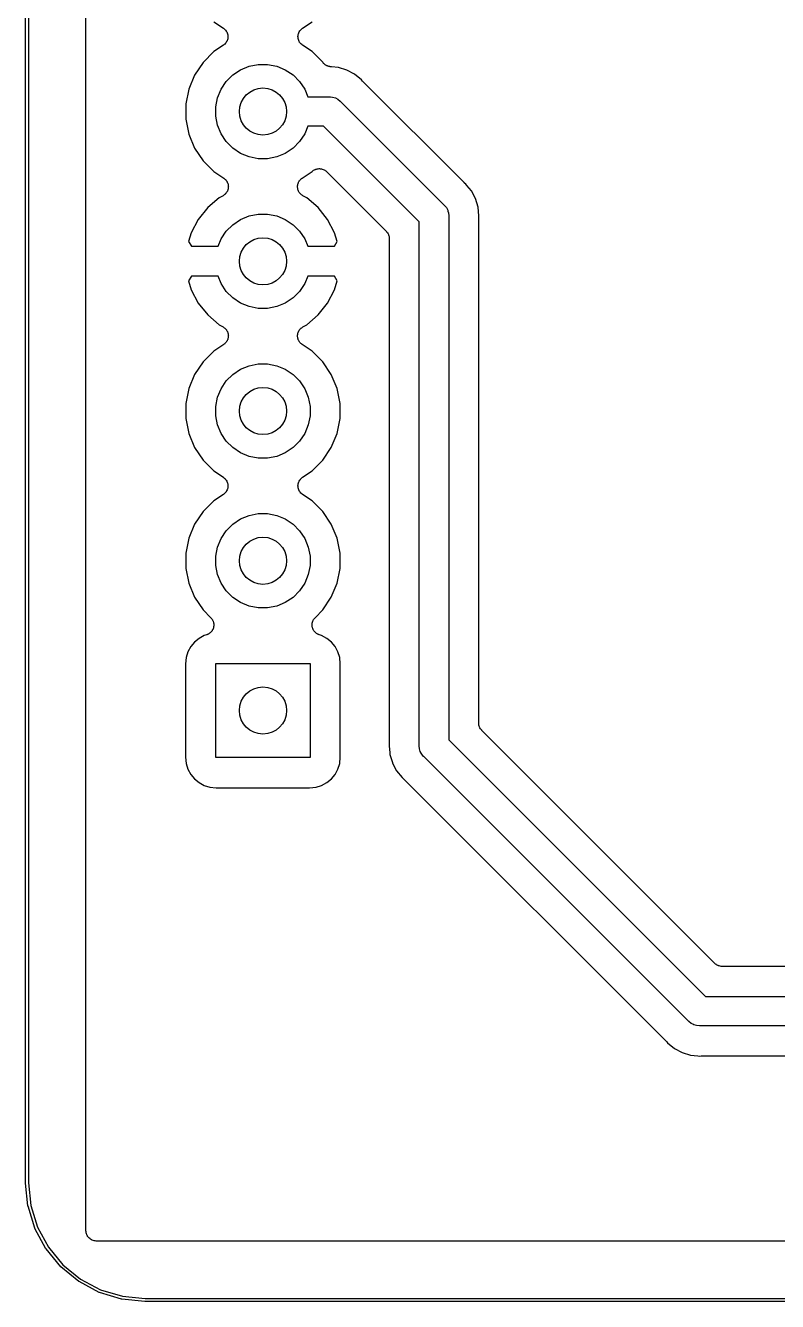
# Model space of a CAD drawing. Extents: x 93 to 144, y -123 to -68.
# Drawn here: x 92.97 to 105.72, y -123.03 to -101.38 of the extents above; entities that cross this region are included whole.
import ezdxf

# ---------------------------------------------------------------- set-up
doc = ezdxf.new("R2010")
doc.units = 0
doc.layers.add('BLACK', color=7, linetype='CONTINUOUS')

msp = doc.modelspace()

# ---------------------------------------------------------------- linework, layer by layer
at = {"layer": 'BLACK', "linetype": 'CONTINUOUS'}
for p, q in [((94, -121.825), (94, -69.175)), ((92.975, -121.001), (92.975, -69.9988)), ((93.025, -70.0012), (93.025, -121)), ((96.1662, -101.316), (96.3286, -101.424)), ((96.3286, -101.424), (96.3298, -101.425)), ((96.3298, -101.425), (96.3298, -101.425)), ((96.3298, -101.425), (96.3299, -101.425)), ((96.3299, -101.425), (96.3306, -101.426)), ((96.3306, -101.426), (96.3434, -101.437)), ((96.3434, -101.437), (96.3561, -101.447)), ((96.3561, -101.447), (96.3564, -101.448)), ((96.3564, -101.448), (96.3567, -101.448)), ((96.3567, -101.448), (96.3672, -101.461)), ((96.3672, -101.461), (96.3775, -101.474)), ((96.3775, -101.474), (96.3778, -101.474)), ((96.3778, -101.474), (96.378, -101.475)), ((96.378, -101.475), (96.3857, -101.489)), ((96.3857, -101.489), (96.3934, -101.504)), ((96.3934, -101.504), (96.3936, -101.504)), ((96.3936, -101.504), (96.3938, -101.505)), ((96.3938, -101.505), (96.3985, -101.521)), ((97.6023, -101.519), (97.6071, -101.503)), ((97.6071, -101.503), (97.6074, -101.502)), ((97.6074, -101.502), (97.6075, -101.502)), ((97.6075, -101.502), (97.6154, -101.487)), ((97.6154, -101.487), (97.6233, -101.473)), ((97.6233, -101.473), (97.6236, -101.472)), ((97.6236, -101.472), (97.6238, -101.472)), ((97.6238, -101.472), (97.6345, -101.459)), ((97.6345, -101.459), (97.645, -101.446)), ((97.645, -101.446), (97.6454, -101.446)), ((97.6454, -101.446), (97.6457, -101.446)), ((97.6457, -101.446), (97.6587, -101.435)), ((97.6587, -101.435), (97.6714, -101.424)), ((97.6714, -101.424), (97.8338, -101.316)), ((96.3286, -101.716), (96.1662, -101.824)), ((96.3415, -101.705), (96.3286, -101.716)), ((96.3543, -101.694), (96.3415, -101.705)), ((96.3546, -101.694), (96.3543, -101.694)), ((96.355, -101.694), (96.3546, -101.694)), ((96.3656, -101.681), (96.355, -101.694)), ((96.3762, -101.668), (96.3656, -101.681)), ((96.3764, -101.668), (96.3762, -101.668)), ((96.3767, -101.667), (96.3764, -101.668)), ((96.3846, -101.653), (96.3767, -101.667)), ((96.3925, -101.638), (96.3846, -101.653)), ((96.3926, -101.638), (96.3925, -101.638)), ((96.3929, -101.637), (96.3926, -101.638)), ((96.3978, -101.621), (96.3929, -101.637)), ((96.4027, -101.606), (96.3978, -101.621)), ((96.3985, -101.521), (96.4032, -101.537)), ((96.4029, -101.605), (96.4027, -101.605)), ((96.4027, -101.605), (96.4027, -101.606)), ((96.4046, -101.588), (96.4029, -101.605)), ((96.4032, -101.537), (96.4032, -101.537)), ((96.4032, -101.537), (96.4033, -101.538)), ((96.4033, -101.538), (96.4048, -101.554)), ((96.4064, -101.572), (96.4046, -101.588)), ((96.4048, -101.554), (96.4064, -101.571)), ((96.4064, -101.571), (96.4063, -101.571)), ((96.4063, -101.571), (96.4064, -101.572)), ((97.5936, -101.568), (97.5954, -101.552)), ((97.5937, -101.569), (97.5936, -101.568)), ((97.5952, -101.586), (97.5936, -101.569)), ((97.5936, -101.569), (97.5937, -101.569)), ((97.5967, -101.602), (97.5952, -101.586)), ((97.5954, -101.552), (97.5971, -101.535)), ((97.5968, -101.603), (97.5967, -101.602)), ((97.6016, -101.619), (97.5968, -101.603)), ((97.5968, -101.603), (97.5968, -101.603)), ((97.5971, -101.535), (97.5973, -101.535)), ((97.5973, -101.534), (97.6023, -101.519)), ((97.5973, -101.535), (97.5973, -101.534)), ((97.6062, -101.635), (97.6016, -101.619)), ((97.6064, -101.636), (97.6062, -101.635)), ((97.6066, -101.636), (97.6064, -101.636)), ((97.6143, -101.651), (97.6066, -101.636)), ((97.622, -101.665), (97.6143, -101.651)), ((97.6222, -101.666), (97.622, -101.665)), ((97.6225, -101.666), (97.6222, -101.666)), ((97.6329, -101.679), (97.6225, -101.666)), ((97.6433, -101.692), (97.6329, -101.679)), ((97.6436, -101.692), (97.6433, -101.692)), ((97.6439, -101.693), (97.6436, -101.692)), ((97.6567, -101.703), (97.6439, -101.693)), ((97.6694, -101.714), (97.6567, -101.703)), ((97.6701, -101.715), (97.6694, -101.714)), ((97.6702, -101.715), (97.6701, -101.715)), ((97.6701, -101.715), (97.6701, -101.715)), ((97.6714, -101.716), (97.6702, -101.715)), ((97.8338, -101.824), (97.6714, -101.716)), ((96.1662, -101.824), (95.984, -102.006)), ((98.0187, -102.009), (97.8338, -101.824)), ((95.984, -102.006), (95.8409, -102.22)), ((96.49, -102.219), (96.6211, -102.131)), ((96.6211, -102.131), (96.7666, -102.071)), ((96.7666, -102.071), (96.9212, -102.04)), ((96.9212, -102.04), (97.0788, -102.04)), ((97.0788, -102.04), (97.2334, -102.071)), ((97.2334, -102.071), (97.3789, -102.131)), ((97.3789, -102.131), (97.51, -102.219)), ((98.0225, -102.015), (98.0187, -102.009)), ((98.0291, -102.022), (98.0225, -102.015)), ((98.0351, -102.029), (98.0291, -102.022)), ((98.0411, -102.034), (98.0351, -102.029)), ((98.0464, -102.039), (98.0411, -102.034)), ((98.0542, -102.045), (98.0464, -102.039)), ((98.0615, -102.051), (98.0542, -102.045)), ((98.0683, -102.054), (98.0615, -102.051)), ((98.0746, -102.059), (98.0683, -102.054)), ((98.0833, -102.062), (98.0746, -102.059)), ((98.0916, -102.067), (98.0833, -102.062)), ((98.0989, -102.069), (98.0916, -102.067)), ((98.106, -102.072), (98.0989, -102.069)), ((98.1152, -102.074), (98.106, -102.072)), ((98.1242, -102.077), (98.1152, -102.074)), ((98.1319, -102.078), (98.1242, -102.077)), ((98.1394, -102.079), (98.1319, -102.078)), ((98.1418, -102.079), (98.1394, -102.079)), ((98.16, -102.081), (98.1418, -102.079)), ((98.1601, -102.081), (98.16, -102.081)), ((98.28, -102.093), (98.1601, -102.081)), ((98.4228, -102.136), (98.28, -102.093)), ((98.5545, -102.207), (98.4228, -102.136)), ((95.8409, -102.22), (95.7423, -102.458)), ((96.291, -102.461), (96.3786, -102.33)), ((96.3786, -102.33), (96.49, -102.219)), ((97.51, -102.219), (97.6214, -102.33)), ((97.6214, -102.33), (97.709, -102.461)), ((98.67, -102.301), (98.5545, -102.207)), ((98.6882, -102.324), (98.67, -102.301)), ((98.6935, -102.329), (98.6882, -102.324)), ((98.6981, -102.335), (98.6935, -102.329)), ((98.6998, -102.336), (98.6981, -102.335)), ((100.404, -104.04), (98.6998, -102.336)), ((95.7423, -102.458), (95.692, -102.711)), ((96.2307, -102.607), (96.291, -102.461)), ((97.709, -102.461), (97.7624, -102.59)), ((97.7624, -102.59), (98.1191, -102.59)), ((98.1191, -102.59), (98.1314, -102.589)), ((98.1314, -102.589), (98.1436, -102.59)), ((98.1436, -102.59), (98.1804, -102.594)), ((98.1804, -102.594), (98.2275, -102.608)), ((95.692, -102.711), (95.692, -102.969)), ((96.2, -102.761), (96.2307, -102.607)), ((96.2, -102.919), (96.2, -102.761)), ((98.2275, -102.608), (98.2709, -102.631)), ((98.2709, -102.631), (98.309, -102.662)), ((98.309, -102.662), (98.3168, -102.672)), ((98.3168, -102.672), (100.068, -104.423)), ((95.692, -102.969), (95.7423, -103.222)), ((96.2307, -103.073), (96.2, -102.919)), ((95.7423, -103.222), (95.8409, -103.46)), ((96.291, -103.219), (96.2307, -103.073)), ((96.3786, -103.35), (96.291, -103.219)), ((97.709, -103.219), (97.6214, -103.35)), ((97.7624, -103.09), (97.709, -103.219)), ((98.0278, -103.09), (97.7624, -103.09)), ((99.65, -104.712), (98.0278, -103.09)), ((95.8409, -103.46), (95.984, -103.674)), ((96.49, -103.461), (96.3786, -103.35)), ((97.6214, -103.35), (97.51, -103.461)), ((95.984, -103.674), (96.1662, -103.856)), ((96.6211, -103.549), (96.49, -103.461)), ((96.7666, -103.609), (96.6211, -103.549)), ((96.9212, -103.64), (96.7666, -103.609)), ((97.0788, -103.64), (96.9212, -103.64)), ((97.2334, -103.609), (97.0788, -103.64)), ((97.3789, -103.549), (97.2334, -103.609)), ((97.51, -103.461), (97.3789, -103.549)), ((96.1662, -103.856), (96.3356, -103.969)), ((97.6644, -103.969), (97.8359, -103.855)), ((97.8359, -103.855), (97.8454, -103.847)), ((97.8454, -103.847), (97.8583, -103.837)), ((97.8583, -103.837), (97.8588, -103.836)), ((97.8588, -103.836), (97.8593, -103.836)), ((97.8593, -103.836), (97.874, -103.828)), ((97.874, -103.828), (97.8885, -103.821)), ((97.8885, -103.821), (97.8891, -103.82)), ((97.8891, -103.82), (97.8896, -103.82)), ((97.8896, -103.82), (97.9055, -103.816)), ((97.9055, -103.816), (97.9212, -103.811)), ((97.9212, -103.811), (97.9218, -103.811)), ((97.9218, -103.811), (97.9224, -103.811)), ((97.9224, -103.811), (97.9388, -103.809)), ((97.9388, -103.809), (97.9552, -103.808)), ((97.9552, -103.808), (97.9558, -103.808)), ((97.9558, -103.808), (97.9564, -103.808)), ((97.9564, -103.808), (97.9727, -103.809)), ((97.9727, -103.809), (97.9892, -103.811)), ((97.9892, -103.811), (97.9898, -103.811)), ((97.9898, -103.811), (97.9904, -103.811)), ((97.9904, -103.811), (98.006, -103.816)), ((98.006, -103.816), (98.0218, -103.821)), ((98.0218, -103.821), (98.0224, -103.821)), ((98.0224, -103.821), (98.023, -103.822)), ((98.023, -103.822), (98.0374, -103.829)), ((98.0374, -103.829), (98.0519, -103.837)), ((98.0519, -103.837), (98.0524, -103.838)), ((98.0524, -103.838), (98.053, -103.838)), ((98.053, -103.838), (98.0656, -103.848)), ((98.0656, -103.848), (98.0783, -103.859)), ((98.0783, -103.859), (99.0907, -104.871)), ((96.3356, -103.969), (96.3376, -103.971)), ((96.3376, -103.971), (96.3429, -103.975)), ((96.3429, -103.975), (96.3487, -103.979)), ((96.3487, -103.979), (96.3559, -103.986)), ((96.3559, -103.986), (96.3637, -103.993)), ((96.3637, -103.993), (96.368, -103.998)), ((96.368, -103.998), (96.3729, -104.003)), ((96.3729, -104.003), (96.3787, -104.011)), ((96.3787, -104.011), (96.385, -104.019)), ((96.385, -104.019), (96.3882, -104.025)), ((96.3882, -104.025), (96.3921, -104.031)), ((96.3921, -104.031), (96.3961, -104.041)), ((96.3961, -104.041), (96.4008, -104.05)), ((96.4008, -104.05), (96.4027, -104.056)), ((96.4027, -104.056), (96.4054, -104.063)), ((96.4054, -104.063), (96.4075, -104.073)), ((96.4075, -104.073), (96.4103, -104.082)), ((96.4103, -104.082), (96.411, -104.089)), ((96.411, -104.089), (96.4124, -104.096)), ((96.4124, -104.096), (96.4125, -104.106)), ((96.4125, -104.106), (96.4133, -104.116)), ((97.5866, -104.114), (97.5877, -104.104)), ((97.5877, -104.104), (97.5879, -104.094)), ((97.5879, -104.094), (97.5894, -104.087)), ((97.5894, -104.087), (97.5901, -104.08)), ((97.5901, -104.08), (97.5931, -104.07)), ((97.5931, -104.07), (97.5953, -104.06)), ((97.5953, -104.06), (97.5981, -104.054)), ((97.5981, -104.054), (97.6001, -104.047)), ((97.6001, -104.047), (97.605, -104.038)), ((97.605, -104.038), (97.6091, -104.029)), ((97.6091, -104.029), (97.613, -104.023)), ((97.613, -104.023), (97.6163, -104.017)), ((97.6163, -104.017), (97.6228, -104.009)), ((97.6228, -104.009), (97.6286, -104.001)), ((97.6286, -104.001), (97.6336, -103.996)), ((97.6336, -103.996), (97.638, -103.991)), ((97.638, -103.991), (97.6459, -103.984)), ((97.6459, -103.984), (97.6532, -103.977)), ((97.6532, -103.977), (97.6591, -103.974)), ((97.6591, -103.974), (97.6644, -103.969)), ((100.409, -104.045), (100.404, -104.04)), ((100.414, -104.05), (100.409, -104.045)), ((100.416, -104.052), (100.414, -104.05)), ((100.439, -104.07), (100.416, -104.052)), ((100.457, -104.092), (100.439, -104.07)), ((100.533, -104.185), (100.457, -104.092)), ((100.457, -104.092), (100.457, -104.092)), ((96.2586, -104.303), (96.0628, -104.469)), ((96.323, -104.268), (96.2586, -104.303)), ((96.3287, -104.264), (96.323, -104.268)), ((96.3348, -104.261), (96.3287, -104.264)), ((96.3427, -104.254), (96.3348, -104.261)), ((96.3511, -104.248), (96.3427, -104.254)), ((96.356, -104.244), (96.3511, -104.248)), ((96.3613, -104.239), (96.356, -104.244)), ((96.3679, -104.231), (96.3613, -104.239)), ((96.375, -104.224), (96.3679, -104.231)), ((96.3788, -104.218), (96.375, -104.224)), ((96.3832, -104.213), (96.3788, -104.218)), ((96.3881, -104.204), (96.3832, -104.213)), ((96.3936, -104.195), (96.3881, -104.204)), ((96.3962, -104.189), (96.3936, -104.195)), ((96.3995, -104.183), (96.3962, -104.189)), ((96.4025, -104.173), (96.3995, -104.183)), ((96.4063, -104.164), (96.4025, -104.173)), ((96.4076, -104.157), (96.4063, -104.164)), ((96.4097, -104.15), (96.4076, -104.157)), ((96.4108, -104.14), (96.4097, -104.15)), ((96.4127, -104.13), (96.4108, -104.14)), ((96.4133, -104.116), (96.4126, -104.123)), ((96.4126, -104.123), (96.4127, -104.13)), ((97.5873, -104.121), (97.5866, -104.114)), ((97.5871, -104.128), (97.5873, -104.121)), ((97.5889, -104.138), (97.5871, -104.128)), ((97.5898, -104.148), (97.5889, -104.138)), ((97.5918, -104.155), (97.5898, -104.148)), ((97.593, -104.161), (97.5918, -104.155)), ((97.5967, -104.171), (97.593, -104.161)), ((97.5996, -104.181), (97.5967, -104.171)), ((97.6028, -104.187), (97.5996, -104.181)), ((97.6053, -104.193), (97.6028, -104.187)), ((97.6107, -104.202), (97.6053, -104.193)), ((97.6155, -104.211), (97.6107, -104.202)), ((97.6198, -104.216), (97.6155, -104.211)), ((97.6235, -104.222), (97.6198, -104.216)), ((97.6305, -104.23), (97.6235, -104.222)), ((97.6369, -104.237), (97.6305, -104.23)), ((97.6422, -104.242), (97.6369, -104.237)), ((97.647, -104.247), (97.6422, -104.242)), ((97.6553, -104.253), (97.647, -104.247)), ((97.6632, -104.259), (97.6553, -104.253)), ((97.6692, -104.263), (97.6632, -104.259)), ((97.6749, -104.267), (97.6692, -104.263)), ((97.677, -104.268), (97.6749, -104.267)), ((97.7414, -104.303), (97.677, -104.268)), ((97.9372, -104.469), (97.7414, -104.303)), ((100.604, -104.317), (100.533, -104.185)), ((100.647, -104.46), (100.604, -104.317)), ((96.0628, -104.469), (95.9031, -104.669)), ((98.0969, -104.669), (97.9372, -104.469)), ((100.068, -104.423), (100.078, -104.431)), ((100.078, -104.431), (100.109, -104.469)), ((100.109, -104.469), (100.132, -104.512)), ((100.132, -104.512), (100.137, -104.53)), ((100.137, -104.53), (100.146, -104.56)), ((100.662, -104.609), (100.647, -104.46)), ((95.9031, -104.669), (95.7849, -104.898)), ((96.3786, -104.87), (96.49, -104.759)), ((96.49, -104.759), (96.6211, -104.671)), ((96.6211, -104.671), (96.7666, -104.611)), ((96.7666, -104.611), (96.9212, -104.58)), ((96.9212, -104.58), (97.0788, -104.58)), ((97.0788, -104.58), (97.2334, -104.611)), ((97.2334, -104.611), (97.3789, -104.671)), ((97.3789, -104.671), (97.51, -104.759)), ((97.51, -104.759), (97.6214, -104.87)), ((98.2151, -104.898), (98.0969, -104.669)), ((99.65, -113.588), (99.65, -104.712)), ((100.146, -104.56), (100.151, -104.609)), ((100.151, -104.609), (100.15, -104.621)), ((100.15, -104.621), (100.15, -113.496)), ((100.658, -104.652), (100.659, -104.645)), ((100.658, -104.654), (100.658, -104.652)), ((100.658, -113.214), (100.658, -104.654)), ((100.659, -104.637), (100.662, -104.609)), ((100.659, -104.645), (100.659, -104.637)), ((95.7849, -104.898), (95.7399, -105.046)), ((96.291, -105.001), (96.3786, -104.87)), ((97.6214, -104.87), (97.709, -105.001)), ((98.2601, -105.046), (98.2151, -104.898)), ((99.0907, -104.871), (99.0912, -104.872)), ((99.0912, -104.872), (99.0912, -104.872)), ((99.0912, -104.872), (99.0912, -104.872)), ((99.0912, -104.872), (99.0925, -104.873)), ((99.0925, -104.873), (99.1025, -104.886)), ((99.1025, -104.886), (99.1128, -104.898)), ((99.1128, -104.898), (99.1132, -104.899)), ((99.1132, -104.899), (99.1138, -104.9)), ((99.1138, -104.9), (99.1212, -104.914)), ((99.1212, -104.914), (99.1288, -104.928)), ((99.1288, -104.928), (99.1291, -104.929)), ((99.1291, -104.929), (99.1295, -104.93)), ((99.1295, -104.93), (99.134, -104.946)), ((99.134, -104.946), (99.1387, -104.961)), ((99.1387, -104.961), (99.1388, -104.962)), ((99.1388, -104.962), (99.139, -104.963)), ((99.139, -104.963), (99.1404, -104.979)), ((95.7399, -105.046), (95.7885, -105.126)), ((95.7885, -105.126), (96.2393, -105.126)), ((96.2393, -105.126), (96.291, -105.001)), ((97.709, -105.001), (97.7607, -105.126)), ((97.7607, -105.126), (98.2115, -105.126)), ((98.2115, -105.126), (98.2601, -105.046)), ((99.1404, -104.979), (99.142, -104.995)), ((99.142, -104.995), (99.142, -113.554)), ((95.7885, -105.634), (95.7399, -105.714)), ((95.7399, -105.714), (95.7849, -105.862)), ((96.2393, -105.634), (95.7885, -105.634)), ((96.291, -105.759), (96.2393, -105.634)), ((96.3786, -105.89), (96.291, -105.759)), ((97.709, -105.759), (97.6214, -105.89)), ((97.7607, -105.634), (97.709, -105.759)), ((98.2115, -105.634), (97.7607, -105.634)), ((98.2601, -105.714), (98.2115, -105.634)), ((98.2151, -105.862), (98.2601, -105.714)), ((95.7849, -105.862), (95.9031, -106.091)), ((96.49, -106.001), (96.3786, -105.89)), ((96.6211, -106.089), (96.49, -106.001)), ((97.51, -106.001), (97.3789, -106.089)), ((97.6214, -105.89), (97.51, -106.001)), ((98.0969, -106.091), (98.2151, -105.862)), ((95.9031, -106.091), (96.0628, -106.291)), ((96.7666, -106.149), (96.6211, -106.089)), ((96.9212, -106.18), (96.7666, -106.149)), ((97.0788, -106.18), (96.9212, -106.18)), ((97.2334, -106.149), (97.0788, -106.18)), ((97.3789, -106.089), (97.2334, -106.149)), ((97.9372, -106.291), (98.0969, -106.091)), ((96.0628, -106.291), (96.2586, -106.457)), ((96.2586, -106.457), (96.323, -106.492)), ((97.677, -106.492), (97.7414, -106.457)), ((97.7414, -106.457), (97.9372, -106.291)), ((96.323, -106.492), (96.3251, -106.493)), ((96.3251, -106.493), (96.3308, -106.497)), ((96.3308, -106.497), (96.3368, -106.501)), ((96.3368, -106.501), (96.3447, -106.507)), ((96.3447, -106.507), (96.353, -106.513)), ((96.353, -106.513), (96.3578, -106.518)), ((96.3578, -106.518), (96.3631, -106.523)), ((96.3631, -106.523), (96.3695, -106.53)), ((96.3695, -106.53), (96.3765, -106.538)), ((96.3765, -106.538), (96.3802, -106.544)), ((96.3802, -106.544), (96.3845, -106.549)), ((96.3845, -106.549), (96.3893, -106.558)), ((96.3893, -106.558), (96.3947, -106.567)), ((96.3947, -106.567), (96.3972, -106.573)), ((96.3972, -106.573), (96.4004, -106.579)), ((96.4019, -106.706), (96.3999, -106.713)), ((96.4004, -106.579), (96.4033, -106.589)), ((96.4047, -106.7), (96.4019, -106.706)), ((96.4033, -106.589), (96.407, -106.599)), ((96.4069, -106.69), (96.4047, -106.7)), ((96.4099, -106.68), (96.4069, -106.69)), ((96.407, -106.599), (96.4082, -106.605)), ((96.4082, -106.605), (96.4102, -106.612)), ((96.4106, -106.673), (96.4099, -106.68)), ((96.4102, -106.612), (96.4111, -106.622)), ((96.4121, -106.666), (96.4106, -106.673)), ((96.4111, -106.622), (96.4129, -106.632)), ((96.4123, -106.656), (96.4121, -106.666)), ((96.4134, -106.646), (96.4123, -106.656)), ((96.4129, -106.632), (96.4127, -106.639)), ((96.4127, -106.639), (96.4134, -106.646)), ((97.5866, -106.644), (97.5874, -106.637)), ((97.5875, -106.654), (97.5866, -106.644)), ((97.5873, -106.63), (97.5892, -106.62)), ((97.5874, -106.637), (97.5873, -106.63)), ((97.5876, -106.664), (97.5875, -106.654)), ((97.589, -106.671), (97.5876, -106.664)), ((97.5897, -106.678), (97.589, -106.671)), ((97.5892, -106.62), (97.5903, -106.61)), ((97.5925, -106.687), (97.5897, -106.678)), ((97.5903, -106.61), (97.5924, -106.603)), ((97.5924, -106.603), (97.5937, -106.596)), ((97.5946, -106.697), (97.5925, -106.687)), ((97.5937, -106.596), (97.5975, -106.587)), ((97.5973, -106.704), (97.5946, -106.697)), ((97.5992, -106.71), (97.5973, -106.704)), ((97.5975, -106.587), (97.6005, -106.577)), ((97.6005, -106.577), (97.6038, -106.571)), ((97.6038, -106.571), (97.6064, -106.565)), ((97.6064, -106.565), (97.6119, -106.556)), ((97.6119, -106.556), (97.6168, -106.547)), ((97.6168, -106.547), (97.6212, -106.542)), ((97.6212, -106.542), (97.625, -106.536)), ((97.625, -106.536), (97.6321, -106.529)), ((97.6321, -106.529), (97.6387, -106.521)), ((97.6387, -106.521), (97.644, -106.516)), ((97.644, -106.516), (97.6489, -106.512)), ((97.6489, -106.512), (97.6573, -106.506)), ((97.6573, -106.506), (97.6652, -106.499)), ((97.6652, -106.499), (97.6713, -106.496)), ((97.6713, -106.496), (97.677, -106.492)), ((96.1662, -106.904), (95.984, -107.086)), ((96.3356, -106.791), (96.1662, -106.904)), ((96.3409, -106.786), (96.3356, -106.791)), ((96.3468, -106.783), (96.3409, -106.786)), ((96.3541, -106.776), (96.3468, -106.783)), ((96.362, -106.769), (96.3541, -106.776)), ((96.3664, -106.764), (96.362, -106.769)), ((96.3714, -106.759), (96.3664, -106.764)), ((96.3772, -106.751), (96.3714, -106.759)), ((96.3837, -106.743), (96.3772, -106.751)), ((96.387, -106.737), (96.3837, -106.743)), ((96.3909, -106.731), (96.387, -106.737)), ((96.395, -106.722), (96.3909, -106.731)), ((96.3999, -106.713), (96.395, -106.722)), ((97.6039, -106.72), (97.5992, -106.71)), ((97.6079, -106.729), (97.6039, -106.72)), ((97.6118, -106.735), (97.6079, -106.729)), ((97.615, -106.741), (97.6118, -106.735)), ((97.6213, -106.749), (97.615, -106.741)), ((97.6271, -106.757), (97.6213, -106.749)), ((97.632, -106.762), (97.6271, -106.757)), ((97.6363, -106.767), (97.632, -106.762)), ((97.6441, -106.774), (97.6363, -106.767)), ((97.6513, -106.781), (97.6441, -106.774)), ((97.6571, -106.785), (97.6513, -106.781)), ((97.6624, -106.789), (97.6571, -106.785)), ((97.6644, -106.791), (97.6624, -106.789)), ((97.8338, -106.904), (97.6644, -106.791)), ((98.016, -107.086), (97.8338, -106.904)), ((95.984, -107.086), (95.8409, -107.3)), ((96.7666, -107.151), (96.9212, -107.12)), ((96.9212, -107.12), (97.0788, -107.12)), ((97.0788, -107.12), (97.2334, -107.151)), ((98.1591, -107.3), (98.016, -107.086)), ((95.8409, -107.3), (95.7423, -107.538)), ((96.3786, -107.41), (96.49, -107.299)), ((96.49, -107.299), (96.6211, -107.211)), ((96.6211, -107.211), (96.7666, -107.151)), ((97.2334, -107.151), (97.3789, -107.211)), ((97.3789, -107.211), (97.51, -107.299)), ((97.51, -107.299), (97.6214, -107.41)), ((98.2577, -107.538), (98.1591, -107.3)), ((95.7423, -107.538), (95.692, -107.791)), ((96.2307, -107.687), (96.291, -107.541)), ((96.291, -107.541), (96.3786, -107.41)), ((97.6214, -107.41), (97.709, -107.541)), ((97.709, -107.541), (97.7693, -107.687)), ((98.308, -107.791), (98.2577, -107.538)), ((96.2, -107.841), (96.2307, -107.687)), ((97.7693, -107.687), (97.8, -107.841)), ((95.692, -107.791), (95.692, -108.049)), ((96.2, -107.999), (96.2, -107.841)), ((96.2307, -108.153), (96.2, -107.999)), ((97.8, -107.999), (97.7693, -108.153)), ((97.8, -107.841), (97.8, -107.999)), ((98.308, -108.049), (98.308, -107.791)), ((95.692, -108.049), (95.7423, -108.302)), ((96.291, -108.299), (96.2307, -108.153)), ((97.7693, -108.153), (97.709, -108.299)), ((98.2577, -108.302), (98.308, -108.049)), ((95.7423, -108.302), (95.8409, -108.54)), ((96.3786, -108.43), (96.291, -108.299)), ((96.49, -108.541), (96.3786, -108.43)), ((97.6214, -108.43), (97.51, -108.541)), ((97.709, -108.299), (97.6214, -108.43)), ((98.1591, -108.54), (98.2577, -108.302)), ((95.8409, -108.54), (95.984, -108.754)), ((96.6211, -108.629), (96.49, -108.541)), ((96.7666, -108.689), (96.6211, -108.629)), ((97.3789, -108.629), (97.2334, -108.689)), ((97.51, -108.541), (97.3789, -108.629)), ((98.016, -108.754), (98.1591, -108.54)), ((95.984, -108.754), (96.1662, -108.936)), ((96.9212, -108.72), (96.7666, -108.689)), ((97.0788, -108.72), (96.9212, -108.72)), ((97.2334, -108.689), (97.0788, -108.72)), ((97.8338, -108.936), (98.016, -108.754)), ((96.1662, -108.936), (96.3286, -109.044)), ((96.3286, -109.044), (96.3298, -109.045)), ((96.3298, -109.045), (96.3298, -109.045)), ((96.3298, -109.045), (96.3299, -109.045)), ((96.3299, -109.045), (96.3306, -109.046)), ((96.3306, -109.046), (96.3434, -109.057)), ((96.3434, -109.057), (96.3561, -109.067)), ((96.3561, -109.067), (96.3564, -109.068)), ((96.3564, -109.068), (96.3567, -109.068)), ((96.3567, -109.068), (96.3672, -109.081)), ((96.3672, -109.081), (96.3775, -109.094)), ((97.6238, -109.092), (97.6345, -109.079)), ((97.6345, -109.079), (97.645, -109.066)), ((97.645, -109.066), (97.6454, -109.066)), ((97.6454, -109.066), (97.6457, -109.066)), ((97.6457, -109.066), (97.6587, -109.055)), ((97.6587, -109.055), (97.6714, -109.044)), ((97.6714, -109.044), (97.8338, -108.936)), ((96.3656, -109.301), (96.355, -109.314)), ((96.3762, -109.288), (96.3656, -109.301)), ((96.3764, -109.288), (96.3762, -109.288)), ((96.3767, -109.287), (96.3764, -109.288)), ((96.3846, -109.273), (96.3767, -109.287)), ((96.3775, -109.094), (96.3778, -109.094)), ((96.3778, -109.094), (96.378, -109.095)), ((96.378, -109.095), (96.3857, -109.109)), ((96.3925, -109.258), (96.3846, -109.273)), ((96.3857, -109.109), (96.3934, -109.124)), ((96.3926, -109.258), (96.3925, -109.258)), ((96.3929, -109.257), (96.3926, -109.258)), ((96.3978, -109.241), (96.3929, -109.257)), ((96.3934, -109.124), (96.3936, -109.124)), ((96.3936, -109.124), (96.3938, -109.125)), ((96.3938, -109.125), (96.3985, -109.141)), ((96.4027, -109.226), (96.3978, -109.241)), ((96.3985, -109.141), (96.4032, -109.157)), ((96.4029, -109.225), (96.4027, -109.225)), ((96.4027, -109.225), (96.4027, -109.226)), ((96.4046, -109.208), (96.4029, -109.225)), ((96.4032, -109.157), (96.4032, -109.157)), ((96.4032, -109.157), (96.4033, -109.158)), ((96.4033, -109.158), (96.4048, -109.174)), ((96.4064, -109.192), (96.4046, -109.208)), ((96.4048, -109.174), (96.4064, -109.191)), ((96.4064, -109.191), (96.4063, -109.191)), ((96.4063, -109.191), (96.4064, -109.192)), ((97.5936, -109.188), (97.5954, -109.172)), ((97.5937, -109.189), (97.5936, -109.188)), ((97.5952, -109.206), (97.5936, -109.189)), ((97.5936, -109.189), (97.5937, -109.189)), ((97.5967, -109.222), (97.5952, -109.206)), ((97.5954, -109.172), (97.5971, -109.155)), ((97.5968, -109.223), (97.5967, -109.222)), ((97.6016, -109.239), (97.5968, -109.223)), ((97.5968, -109.223), (97.5968, -109.223)), ((97.5971, -109.155), (97.5973, -109.155)), ((97.5973, -109.154), (97.6023, -109.139)), ((97.5973, -109.155), (97.5973, -109.154)), ((97.6062, -109.255), (97.6016, -109.239)), ((97.6023, -109.139), (97.6071, -109.123)), ((97.6064, -109.256), (97.6062, -109.255)), ((97.6066, -109.256), (97.6064, -109.256)), ((97.6143, -109.271), (97.6066, -109.256)), ((97.6071, -109.123), (97.6074, -109.122)), ((97.6074, -109.122), (97.6075, -109.122)), ((97.6075, -109.122), (97.6154, -109.107)), ((97.622, -109.285), (97.6143, -109.271)), ((97.6154, -109.107), (97.6233, -109.093)), ((97.6222, -109.286), (97.622, -109.285)), ((97.6225, -109.286), (97.6222, -109.286)), ((97.6329, -109.299), (97.6225, -109.286)), ((97.6233, -109.093), (97.6236, -109.092)), ((97.6236, -109.092), (97.6238, -109.092)), ((97.6433, -109.312), (97.6329, -109.299)), ((96.1662, -109.444), (95.984, -109.626)), ((96.3286, -109.336), (96.1662, -109.444)), ((96.3415, -109.325), (96.3286, -109.336)), ((96.3543, -109.314), (96.3415, -109.325)), ((96.3546, -109.314), (96.3543, -109.314)), ((96.355, -109.314), (96.3546, -109.314)), ((97.6436, -109.312), (97.6433, -109.312)), ((97.6439, -109.313), (97.6436, -109.312)), ((97.6567, -109.323), (97.6439, -109.313)), ((97.6694, -109.334), (97.6567, -109.323)), ((97.6701, -109.335), (97.6694, -109.334)), ((97.6702, -109.335), (97.6701, -109.335)), ((97.6701, -109.335), (97.6701, -109.335)), ((97.6714, -109.336), (97.6702, -109.335)), ((97.8338, -109.444), (97.6714, -109.336)), ((98.016, -109.626), (97.8338, -109.444)), ((95.984, -109.626), (95.8409, -109.84)), ((96.6211, -109.751), (96.7666, -109.691)), ((96.7666, -109.691), (96.9212, -109.66)), ((96.9212, -109.66), (97.0788, -109.66)), ((97.0788, -109.66), (97.2334, -109.691)), ((97.2334, -109.691), (97.3789, -109.751)), ((98.1591, -109.84), (98.016, -109.626)), ((95.8409, -109.84), (95.7423, -110.078)), ((96.291, -110.081), (96.3786, -109.95)), ((96.3786, -109.95), (96.49, -109.839)), ((96.49, -109.839), (96.6211, -109.751)), ((97.3789, -109.751), (97.51, -109.839)), ((97.51, -109.839), (97.6214, -109.95)), ((97.6214, -109.95), (97.709, -110.081)), ((98.2577, -110.078), (98.1591, -109.84)), ((95.7423, -110.078), (95.692, -110.331)), ((96.2307, -110.227), (96.291, -110.081)), ((97.709, -110.081), (97.7693, -110.227)), ((98.308, -110.331), (98.2577, -110.078)), ((95.692, -110.331), (95.692, -110.589)), ((96.2, -110.381), (96.2307, -110.227)), ((96.2, -110.539), (96.2, -110.381)), ((97.7693, -110.227), (97.8, -110.381)), ((97.8, -110.381), (97.8, -110.539)), ((98.308, -110.589), (98.308, -110.331)), ((95.692, -110.589), (95.7423, -110.842)), ((96.2307, -110.693), (96.2, -110.539)), ((97.8, -110.539), (97.7693, -110.693)), ((98.2577, -110.842), (98.308, -110.589)), ((96.291, -110.839), (96.2307, -110.693)), ((97.7693, -110.693), (97.709, -110.839)), ((95.7423, -110.842), (95.8409, -111.08)), ((96.3786, -110.97), (96.291, -110.839)), ((96.49, -111.081), (96.3786, -110.97)), ((97.6214, -110.97), (97.51, -111.081)), ((97.709, -110.839), (97.6214, -110.97)), ((98.1591, -111.08), (98.2577, -110.842)), ((95.8409, -111.08), (95.984, -111.294)), ((96.6211, -111.169), (96.49, -111.081)), ((96.7666, -111.229), (96.6211, -111.169)), ((96.9212, -111.26), (96.7666, -111.229)), ((97.2334, -111.229), (97.0788, -111.26)), ((97.3789, -111.169), (97.2334, -111.229)), ((97.51, -111.081), (97.3789, -111.169)), ((98.016, -111.294), (98.1591, -111.08)), ((95.984, -111.294), (96.1158, -111.426)), ((96.1158, -111.426), (96.1175, -111.427)), ((96.1175, -111.427), (96.1226, -111.434)), ((96.1226, -111.434), (96.1283, -111.44)), ((96.1283, -111.44), (96.1332, -111.447)), ((96.1332, -111.447), (96.1388, -111.454)), ((96.1388, -111.454), (96.1426, -111.461)), ((96.1426, -111.461), (96.147, -111.468)), ((96.147, -111.468), (96.1504, -111.476)), ((97.0788, -111.26), (96.9212, -111.26)), ((97.8506, -111.474), (97.8541, -111.466)), ((97.8541, -111.466), (97.8587, -111.459)), ((97.8587, -111.459), (97.8625, -111.452)), ((97.8625, -111.452), (97.8682, -111.445)), ((97.8682, -111.445), (97.8732, -111.438)), ((97.8732, -111.438), (97.879, -111.432)), ((97.879, -111.432), (97.8842, -111.426)), ((97.8842, -111.426), (98.016, -111.294)), ((96.1028, -111.685), (96.0954, -111.69)), ((96.1086, -111.679), (96.1028, -111.685)), ((96.1149, -111.674), (96.1086, -111.679)), ((96.1207, -111.667), (96.1149, -111.674)), ((96.1271, -111.661), (96.1207, -111.667)), ((96.1316, -111.654), (96.1271, -111.661)), ((96.1368, -111.648), (96.1316, -111.654)), ((96.1411, -111.64), (96.1368, -111.648)), ((96.1461, -111.632), (96.1411, -111.64)), ((96.1493, -111.625), (96.1461, -111.632)), ((96.1532, -111.618), (96.1493, -111.625)), ((96.1504, -111.476), (96.1545, -111.484)), ((96.1558, -111.609), (96.1532, -111.618)), ((96.1545, -111.484), (96.1568, -111.492)), ((96.1593, -111.601), (96.1558, -111.609)), ((96.1568, -111.492), (96.1599, -111.5)), ((96.1609, -111.593), (96.1593, -111.601)), ((96.1599, -111.5), (96.1616, -111.509)), ((96.1634, -111.585), (96.1609, -111.593)), ((96.1616, -111.509), (96.1641, -111.517)), ((96.1643, -111.576), (96.1634, -111.585)), ((96.1641, -111.517), (96.1648, -111.525)), ((96.1661, -111.567), (96.1643, -111.576)), ((96.1648, -111.525), (96.1663, -111.533)), ((96.1662, -111.559), (96.1661, -111.567)), ((96.1671, -111.551), (96.1662, -111.559)), ((96.1663, -111.533), (96.1663, -111.542)), ((96.1663, -111.542), (96.1671, -111.551)), ((97.8329, -111.549), (97.8338, -111.54)), ((97.8337, -111.557), (97.8329, -111.549)), ((97.8336, -111.565), (97.8337, -111.557)), ((97.8353, -111.574), (97.8336, -111.565)), ((97.8338, -111.54), (97.8339, -111.531)), ((97.8339, -111.531), (97.8356, -111.523)), ((97.8362, -111.583), (97.8353, -111.574)), ((97.8356, -111.523), (97.8364, -111.515)), ((97.8385, -111.591), (97.8362, -111.583)), ((97.8364, -111.515), (97.839, -111.506)), ((97.84, -111.599), (97.8385, -111.591)), ((97.839, -111.506), (97.8408, -111.497)), ((97.8433, -111.607), (97.84, -111.599)), ((97.8408, -111.497), (97.844, -111.49)), ((97.8459, -111.615), (97.8433, -111.607)), ((97.844, -111.49), (97.8464, -111.482)), ((97.8497, -111.623), (97.8459, -111.615)), ((97.8464, -111.482), (97.8506, -111.474)), ((97.8527, -111.63), (97.8497, -111.623)), ((97.8577, -111.638), (97.8527, -111.63)), ((97.8618, -111.646), (97.8577, -111.638)), ((97.867, -111.652), (97.8618, -111.646)), ((97.8714, -111.659), (97.867, -111.652)), ((97.8777, -111.665), (97.8714, -111.659)), ((97.8833, -111.672), (97.8777, -111.665)), ((97.8896, -111.677), (97.8833, -111.672)), ((97.8953, -111.683), (97.8896, -111.677)), ((97.9027, -111.688), (97.8953, -111.683)), ((95.8391, -111.839), (95.7756, -111.916)), ((95.9164, -111.776), (95.8391, -111.839)), ((96.0047, -111.728), (95.9164, -111.776)), ((96.0429, -111.717), (96.0047, -111.728)), ((96.0504, -111.714), (96.0429, -111.717)), ((96.0582, -111.711), (96.0504, -111.714)), ((96.0661, -111.707), (96.0582, -111.711)), ((96.0744, -111.704), (96.0661, -111.707)), ((96.0812, -111.699), (96.0744, -111.704)), ((96.0884, -111.695), (96.0812, -111.699)), ((96.0954, -111.69), (96.0884, -111.695)), ((97.9096, -111.694), (97.9027, -111.688)), ((97.9167, -111.698), (97.9096, -111.694)), ((97.9234, -111.703), (97.9167, -111.698)), ((97.9317, -111.706), (97.9234, -111.703)), ((97.9396, -111.71), (97.9317, -111.706)), ((97.9473, -111.713), (97.9396, -111.71)), ((97.9548, -111.716), (97.9473, -111.713)), ((97.9571, -111.717), (97.9548, -111.716)), ((97.9953, -111.728), (97.9571, -111.717)), ((98.0836, -111.776), (97.9953, -111.728)), ((98.1609, -111.839), (98.0836, -111.776)), ((98.2244, -111.916), (98.1609, -111.839)), ((95.6994, -112.1), (95.6887, -112.209)), ((95.7284, -112.005), (95.6994, -112.1)), ((95.7756, -111.916), (95.7284, -112.005)), ((98.2716, -112.005), (98.2244, -111.916)), ((98.3006, -112.1), (98.2716, -112.005)), ((98.3113, -112.209), (98.3006, -112.1)), ((95.6887, -112.209), (95.6887, -113.791)), ((96.2, -113.8), (96.2, -112.2)), ((96.2, -112.2), (97.8, -112.2)), ((97.8, -112.2), (97.8, -113.8)), ((98.3113, -113.791), (98.3113, -112.209)), ((100.66, -113.23), (100.658, -113.214)), ((100.661, -113.246), (100.66, -113.23)), ((100.661, -113.247), (100.661, -113.246)), ((100.661, -113.248), (100.661, -113.247)), ((100.666, -113.263), (100.661, -113.248)), ((100.671, -113.279), (100.666, -113.263)), ((100.671, -113.28), (100.671, -113.279)), ((100.671, -113.279), (100.671, -113.279)), ((100.679, -113.294), (100.671, -113.28)), ((100.686, -113.309), (100.679, -113.294)), ((100.687, -113.31), (100.686, -113.309)), ((100.697, -113.323), (100.687, -113.31)), ((100.687, -113.31), (100.687, -113.31)), ((100.708, -113.336), (100.697, -113.323)), ((100.709, -113.337), (100.708, -113.336)), ((104.663, -117.291), (100.709, -113.337)), ((100.709, -113.337), (100.709, -113.337)), ((100.709, -113.337), (100.709, -113.337)), ((100.709, -113.337), (100.709, -113.337)), ((99.1412, -113.571), (99.1383, -113.6)), ((99.1383, -113.6), (99.1502, -113.72)), ((99.142, -113.557), (99.1412, -113.564)), ((99.1412, -113.564), (99.1412, -113.571)), ((99.142, -113.554), (99.142, -113.557)), ((99.6488, -113.6), (99.65, -113.588)), ((99.6536, -113.649), (99.6488, -113.6)), ((100.15, -113.496), (104.504, -117.85)), ((95.6887, -113.791), (95.6994, -113.9)), ((97.8, -113.8), (96.2, -113.8)), ((98.3006, -113.9), (98.3113, -113.791)), ((99.1502, -113.72), (99.1502, -113.72)), ((99.1502, -113.72), (99.153, -113.749)), ((99.153, -113.749), (99.1938, -113.883)), ((99.6679, -113.696), (99.6536, -113.649)), ((99.6822, -113.723), (99.6679, -113.696)), ((99.6911, -113.74), (99.6822, -113.723)), ((99.7224, -113.778), (99.6911, -113.74)), ((99.7319, -113.785), (99.7224, -113.778)), ((104.215, -118.268), (99.7319, -113.785)), ((95.6994, -113.9), (95.7284, -113.995)), ((95.7284, -113.995), (95.7756, -114.084)), ((98.2244, -114.084), (98.2716, -113.995)), ((98.2716, -113.995), (98.3006, -113.9)), ((99.1938, -113.883), (99.1938, -113.883)), ((99.1938, -113.883), (99.1963, -113.891)), ((99.1963, -113.891), (99.266, -114.022)), ((99.266, -114.022), (99.266, -114.022)), ((99.266, -114.022), (99.2667, -114.023)), ((99.2667, -114.023), (99.3614, -114.139)), ((95.7756, -114.084), (95.8391, -114.161)), ((95.8391, -114.161), (95.9164, -114.224)), ((95.9164, -114.224), (96.0047, -114.272)), ((96.0047, -114.272), (96.1004, -114.301)), ((97.8996, -114.301), (97.9953, -114.272)), ((97.9953, -114.272), (98.0836, -114.224)), ((98.0836, -114.224), (98.1609, -114.161)), ((98.1609, -114.161), (98.2244, -114.084)), ((99.3614, -114.139), (99.3837, -114.157)), ((99.3837, -114.157), (99.3856, -114.158)), ((99.3856, -114.158), (99.3907, -114.164)), ((99.3907, -114.164), (99.3964, -114.168)), ((99.3964, -114.168), (103.832, -118.604)), ((96.1004, -114.301), (96.2086, -114.311)), ((96.2086, -114.311), (97.7914, -114.311)), ((97.7914, -114.311), (97.8996, -114.301)), ((104.675, -117.301), (104.663, -117.291)), ((104.688, -117.311), (104.675, -117.301)), ((104.688, -117.312), (104.688, -117.311)), ((104.689, -117.312), (104.688, -117.312)), ((104.703, -117.32), (104.689, -117.312)), ((104.718, -117.328), (104.703, -117.32)), ((104.719, -117.329), (104.718, -117.328)), ((104.718, -117.328), (104.718, -117.328)), ((104.735, -117.333), (104.719, -117.329)), ((104.75, -117.338), (104.735, -117.333)), ((104.751, -117.338), (104.75, -117.338)), ((104.752, -117.339), (104.751, -117.338)), ((104.768, -117.34), (104.752, -117.339)), ((104.784, -117.342), (104.768, -117.34)), ((104.786, -117.342), (104.784, -117.342)), ((116.654, -117.342), (104.786, -117.342)), ((104.786, -117.342), (104.786, -117.342)), ((104.786, -117.342), (104.786, -117.342)), ((104.786, -117.342), (104.786, -117.342)), ((104.504, -117.85), (116.688, -117.85)), ((104.222, -118.278), (104.215, -118.268)), ((104.26, -118.309), (104.222, -118.278)), ((104.286, -118.323), (104.26, -118.309)), ((104.304, -118.332), (104.286, -118.323)), ((104.351, -118.346), (104.304, -118.332)), ((104.4, -118.351), (104.351, -118.346)), ((104.412, -118.35), (104.4, -118.351)), ((116.596, -118.35), (104.412, -118.35)), ((103.832, -118.604), (103.833, -118.605)), ((103.833, -118.605), (103.838, -118.611)), ((103.838, -118.611), (103.843, -118.616)), ((103.843, -118.616), (103.861, -118.639)), ((103.861, -118.639), (103.977, -118.733)), ((103.977, -118.733), (104.109, -118.804)), ((104.109, -118.804), (104.251, -118.847)), ((104.251, -118.847), (104.371, -118.859)), ((104.371, -118.859), (104.371, -118.859)), ((104.371, -118.859), (104.4, -118.862)), ((104.4, -118.862), (104.429, -118.859)), ((104.429, -118.859), (104.431, -118.859)), ((104.431, -118.859), (104.438, -118.859)), ((104.438, -118.859), (104.446, -118.858)), ((104.446, -118.858), (116.314, -118.858)), ((92.975, -121.014), (92.975, -121.001)), ((92.975, -121.001), (92.975, -121.001)), ((92.9752, -121.015), (92.975, -121.014)), ((92.9752, -121.016), (92.9752, -121.015)), ((92.9752, -121.017), (92.9752, -121.016)), ((93.016, -121.405), (92.9752, -121.017)), ((93.025, -121), (93.025, -121.013)), ((93.025, -121.013), (93.0655, -121.397)), ((93.0164, -121.407), (93.016, -121.405)), ((93.0169, -121.409), (93.0164, -121.407)), ((93.017, -121.41), (93.0169, -121.409)), ((93.1324, -121.782), (93.017, -121.41)), ((93.0655, -121.397), (93.1794, -121.765)), ((93.1333, -121.784), (93.1324, -121.782)), ((93.1341, -121.787), (93.1333, -121.784)), ((93.1343, -121.787), (93.1341, -121.787)), ((93.3199, -122.13), (93.1343, -121.787)), ((93.1794, -121.765), (93.3627, -122.104)), ((94.0016, -121.841), (94, -121.825)), ((94.0031, -121.858), (94.0016, -121.841)), ((94.0033, -121.858), (94.0031, -121.858)), ((94.0033, -121.859), (94.0033, -121.858)), ((94.0081, -121.875), (94.0033, -121.859)), ((94.0127, -121.891), (94.0081, -121.875)), ((94.013, -121.891), (94.0127, -121.891)), ((94.0132, -121.892), (94.013, -121.891)), ((94.0209, -121.906), (94.0132, -121.892)), ((94.0286, -121.921), (94.0209, -121.906)), ((94.029, -121.921), (94.0286, -121.921)), ((94.0292, -121.922), (94.029, -121.921)), ((94.0396, -121.935), (94.0292, -121.922)), ((94.05, -121.947), (94.0396, -121.935)), ((94.0504, -121.948), (94.05, -121.947)), ((94.0508, -121.948), (94.0504, -121.948)), ((94.0635, -121.959), (94.0508, -121.948)), ((94.0761, -121.969), (94.0635, -121.959)), ((94.0767, -121.97), (94.0761, -121.969)), ((94.0771, -121.97), (94.0767, -121.97)), ((94.0916, -121.978), (94.0771, -121.97)), ((94.1061, -121.986), (94.0916, -121.978)), ((94.1066, -121.986), (94.1061, -121.986)), ((94.1072, -121.986), (94.1066, -121.986)), ((94.1229, -121.991), (94.1072, -121.986)), ((94.1386, -121.996), (94.1229, -121.991)), ((94.1392, -121.996), (94.1386, -121.996)), ((94.1398, -121.996), (94.1392, -121.996)), ((94.1562, -121.998), (94.1398, -121.996)), ((94.1726, -122), (94.1562, -121.998)), ((94.1737, -122), (94.1726, -122)), ((94.1738, -122), (94.1737, -122)), ((94.175, -122), (94.1738, -122)), ((94.1738, -122), (94.1738, -122)), ((142.825, -122), (94.175, -122)), ((93.3212, -122.132), (93.3199, -122.13)), ((93.3224, -122.134), (93.3212, -122.132)), ((93.3227, -122.134), (93.3224, -122.134)), ((93.5715, -122.435), (93.3227, -122.134)), ((93.3627, -122.104), (93.6084, -122.401)), ((93.5731, -122.437), (93.5715, -122.435)), ((93.5747, -122.438), (93.5731, -122.437)), ((93.5749, -122.439), (93.5747, -122.438)), ((93.8774, -122.685), (93.5749, -122.439)), ((93.6084, -122.401), (93.9071, -122.645)), ((93.8793, -122.686), (93.8774, -122.685)), ((93.8812, -122.688), (93.8793, -122.686)), ((93.8815, -122.688), (93.8812, -122.688)), ((94.2261, -122.871), (93.8815, -122.688)), ((93.9071, -122.645), (94.2474, -122.826)), ((94.2282, -122.872), (94.2261, -122.871)), ((94.2303, -122.873), (94.2282, -122.872)), ((94.2306, -122.873), (94.2303, -122.873)), ((94.6043, -122.986), (94.2306, -122.873)), ((94.2474, -122.826), (94.6164, -122.937)), ((94.6164, -122.937), (95.0012, -122.975)), ((94.6065, -122.986), (94.6043, -122.986)), ((94.6087, -122.987), (94.6065, -122.986)), ((94.6091, -122.987), (94.6087, -122.987)), ((94.9976, -123.025), (94.6091, -122.987)), ((94.9988, -123.025), (94.9976, -123.025)), ((94.9976, -123.025), (94.9976, -123.025)), ((142.001, -123.025), (94.9988, -123.025)), ((95.0012, -122.975), (142, -122.975))]:
    msp.add_line(p, q, dxfattribs=at)
at = {"layer": 'BLACK'}
for centre in [(97, -102.84), (97, -102.84), (97, -105.38), (97, -105.38), (97, -107.92), (97, -107.92), (97, -110.46), (97, -110.46), (97, -113), (97, -113)]:
    msp.add_circle(centre, 0.4, dxfattribs=at)

doc.saveas('drawing.dxf')
